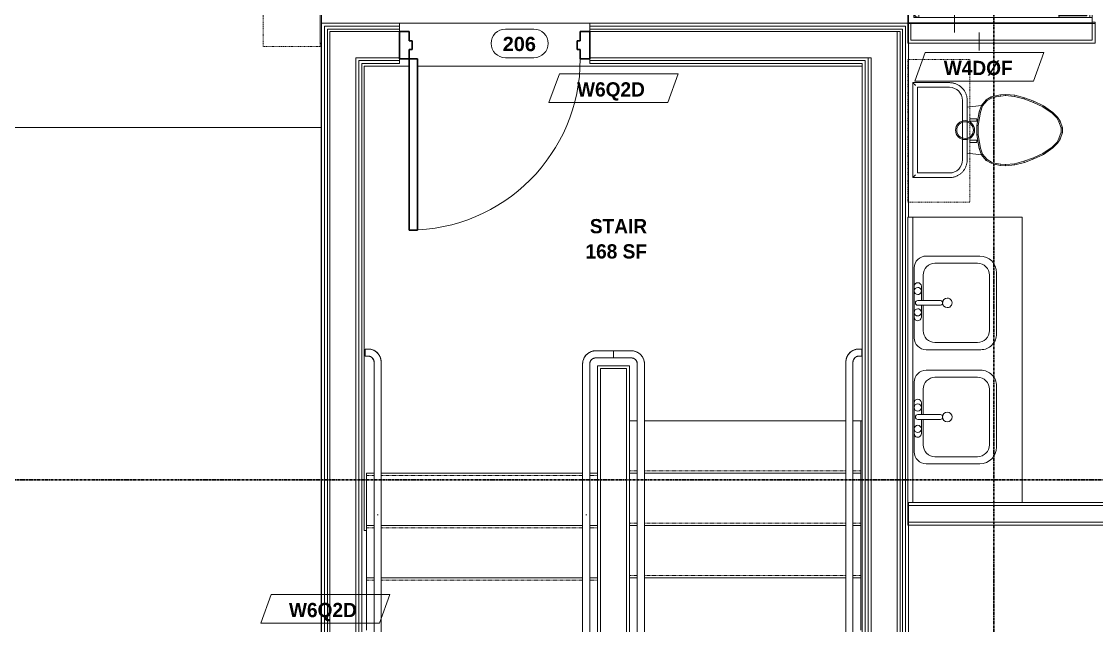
# Model space of a CAD drawing. Header units: inches. Extents: x -4058 to -1781, y 9814 to 12264.
# Drawn here: x -2704.9 to -2478.7, y 10136.6 to 10263.6 of the extents above; entities that cross this region are included whole.
import ezdxf

# ---------------------------------------------------------------- set-up
doc = ezdxf.new("R2010")
doc.units = ezdxf.units.IN
doc.header["$MEASUREMENT"] = 0
for name, pattern in [('Dash', [0.25, 0.125, -0.125]), ('Grid Line 1_2_', [0.875, 0.5, -0.125, 0.125, -0.125]), ('Overhead 1_16_', [0.101562, 0.0625, -0.039062])]:
    doc.linetypes.add(name, pattern=pattern)
for name, color, linetype, lineweight in [('0-1', 7, 'Continuous', 5), ('0-3', 8, 'Continuous', 9), ('A-AREA-IDEN', 2, 'Continuous', 9), ('A-DOOR-1', 7, 'Continuous', 9), ('A-DOOR-2', 10, 'Continuous', 30), ('A-DOOR-FRAM-2', 10, 'Continuous', 30), ('A-DOOR-IDEN', 31, 'Continuous', 9), ('A-FLOR-1', 7, 'Continuous', 9), ('A-FLOR-2', 192, 'Continuous', 9), ('A-FLOR-HRAL-1', 7, 'Continuous', 9), ('A-WALL', 113, 'Continuous', 18), ('A-WALL-2', 250, 'Continuous', 18), ('A-WALL-3', 113, 'Continuous', 9), ('A-WALL-IDEN', 211, 'Continuous', 9), ('I-WALL-1', 7, 'Continuous', 9), ('P-SANR-FIXT', 6, 'Continuous', 9), ('Q-CASE', 31, 'Continuous', 9), ('Q-CASE-1', 31, 'Dash', 9), ('Q-CASE-HDLN', 31, 'Dash', 9), ('S-GRID-1', 1, 'Grid Line 1_2_', 30), ('S-STRS-1', 7, 'Continuous', 9), ('S-STRS-2', 7, 'Overhead 1_16_', 9)]:
    doc.layers.add(name, color=color, linetype=linetype, lineweight=lineweight)
doc.styles.add('Arial_B', font='arialbd.ttf', dxfattribs={"height": 3})
doc.styles.add('Century Gothic_B', font='GOTHICB.TTF', dxfattribs={"height": 3})

# ---------------------------------------------------------------- blocks, each defined once
blk = doc.blocks.new('CTR - 1st Phase - Shell_rvt-1-UNIT PLANS - 2ND FLOOR')
at = {"layer": 'A-FLOR-1'}
blk.add_line((-2625.32, 10263.21), (-2585.32, 10263.21), dxfattribs=at)
blk = doc.blocks.new('Top Rail Type - Top Rail_Internal_-2690864-UNIT PLANS - 2ND FLOOR')
at = {"layer": 'A-FLOR-HRAL-1'}
for p, q in [((-2576.56, 10194.34), (-2580.31, 10194.34)), ((-2580.31, 10193.5), (-2580.31, 10193.68)), ((-2580.31, 10192.84), (-2576.56, 10192.84)), ((-2575.31, 10191.59), (-2575.31, 10180.15)), ((-2573.81, 10180.15), (-2573.81, 10191.59)), ((-2575.31, 10179.5), (-2575.31, 10080.98)), ((-2573.81, 10080.98), (-2573.81, 10179.5))]:
    blk.add_line(p, q, dxfattribs=at)
at = {"layer": 'A-FLOR-HRAL-1', "flags": 128}
for points in [[(-2573.81, 10191.59), (-2573.81, 10191.7), (-2573.82, 10191.81), (-2573.83, 10191.92), (-2573.85, 10192.03), (-2573.87, 10192.14), (-2573.89, 10192.24), (-2573.92, 10192.35), (-2573.95, 10192.45), (-2573.99, 10192.56), (-2574.03, 10192.66), (-2574.07, 10192.76), (-2574.12, 10192.86), (-2574.17, 10192.96), (-2574.23, 10193.05), (-2574.29, 10193.14), (-2574.36, 10193.23), (-2574.42, 10193.32), (-2574.49, 10193.4), (-2574.57, 10193.48), (-2574.65, 10193.56), (-2574.73, 10193.64), (-2574.81, 10193.71), (-2574.9, 10193.78), (-2574.98, 10193.84), (-2575.08, 10193.9), (-2575.17, 10193.96), (-2575.27, 10194.01), (-2575.36, 10194.06), (-2575.46, 10194.11), (-2575.56, 10194.15), (-2575.67, 10194.19), (-2575.77, 10194.22), (-2575.88, 10194.25), (-2575.99, 10194.28), (-2576.09, 10194.3), (-2576.2, 10194.32), (-2576.31, 10194.33), (-2576.42, 10194.34), (-2576.53, 10194.34), (-2576.56, 10194.34)], [(-2576.56, 10192.84), (-2576.51, 10192.84), (-2576.46, 10192.84), (-2576.41, 10192.83), (-2576.36, 10192.82), (-2576.31, 10192.81), (-2576.26, 10192.8), (-2576.22, 10192.79), (-2576.17, 10192.78), (-2576.12, 10192.76), (-2576.07, 10192.74), (-2576.03, 10192.72), (-2575.98, 10192.7), (-2575.94, 10192.67), (-2575.9, 10192.65), (-2575.86, 10192.62), (-2575.81, 10192.59), (-2575.78, 10192.56), (-2575.74, 10192.53), (-2575.7, 10192.5), (-2575.66, 10192.46), (-2575.63, 10192.42), (-2575.6, 10192.39), (-2575.57, 10192.35), (-2575.54, 10192.31), (-2575.51, 10192.26), (-2575.48, 10192.22), (-2575.46, 10192.18), (-2575.44, 10192.13), (-2575.42, 10192.09), (-2575.4, 10192.04), (-2575.38, 10192), (-2575.36, 10191.95), (-2575.35, 10191.9), (-2575.34, 10191.85), (-2575.33, 10191.8), (-2575.32, 10191.75), (-2575.32, 10191.7), (-2575.31, 10191.65), (-2575.31, 10191.6), (-2575.31, 10191.59)], [(-2575.31, 10180.15), (-2575.31, 10180.1), (-2575.31, 10180.05), (-2575.31, 10180), (-2575.31, 10179.96), (-2575.31, 10179.91), (-2575.31, 10179.86), (-2575.31, 10179.81), (-2575.31, 10179.76), (-2575.31, 10179.71), (-2575.31, 10179.67), (-2575.31, 10179.62), (-2575.31, 10179.58), (-2575.31, 10179.53), (-2575.31, 10179.5)], [(-2573.81, 10179.5), (-2573.81, 10179.54), (-2573.81, 10179.59), (-2573.81, 10179.63), (-2573.81, 10179.68), (-2573.81, 10179.72), (-2573.81, 10179.77), (-2573.81, 10179.82), (-2573.81, 10179.87), (-2573.81, 10179.92), (-2573.81, 10179.97), (-2573.81, 10180.02), (-2573.81, 10180.07), (-2573.81, 10180.12), (-2573.81, 10180.15)]]:
    blk.add_lwpolyline(points, dxfattribs=at)
blk = doc.blocks.new('Top Rail Type - Top Rail_Internal_-V2-UNIT PLANS - 2ND FLOOR')
at = {"layer": 'A-FLOR-HRAL-1'}
for p, q in [((-2580.31, 10192.84), (-2580.31, 10194.34)), ((-2576.56, 10194.34), (-2580.31, 10194.34)), ((-2576.56, 10192.84), (-2580.31, 10192.84)), ((-2575.31, 10180.15), (-2575.31, 10191.59)), ((-2573.81, 10180.15), (-2573.81, 10191.59)), ((-2575.31, 10179.11), (-2575.31, 10180.15)), ((-2575.31, 10069.59), (-2575.31, 10179.11)), ((-2573.81, 10179.11), (-2573.81, 10180.15)), ((-2573.81, 10069.59), (-2573.81, 10179.11))]:
    blk.add_line(p, q, dxfattribs=at)
for radius in [2.75, 1.25]:
    blk.add_arc((-2576.56, 10191.59), radius, 0, 90, dxfattribs=at)
blk = doc.blocks.new('Top Rail Type - Top Rail_Internal_-2690866-UNIT PLANS - 2ND FLOOR')
at = {"layer": 'A-FLOR-HRAL-1'}
for p, q in [((-2580.31, 10194.34), (-2584.06, 10194.34)), ((-2584.06, 10192.84), (-2580.31, 10192.84)), ((-2580.31, 10193.68), (-2580.31, 10193.5)), ((-2586.81, 10191.59), (-2586.81, 10180.15)), ((-2585.31, 10180.15), (-2585.31, 10191.59)), ((-2586.81, 10178.72), (-2586.81, 10158.43)), ((-2585.31, 10158.43), (-2585.31, 10178.72))]:
    blk.add_line(p, q, dxfattribs=at)
at = {"layer": 'A-FLOR-HRAL-1', "flags": 128}
for points in [[(-2584.06, 10194.34), (-2584.17, 10194.34), (-2584.28, 10194.33), (-2584.39, 10194.32), (-2584.5, 10194.3), (-2584.61, 10194.28), (-2584.71, 10194.26), (-2584.82, 10194.23), (-2584.93, 10194.2), (-2585.03, 10194.16), (-2585.13, 10194.12), (-2585.23, 10194.08), (-2585.33, 10194.03), (-2585.43, 10193.98), (-2585.52, 10193.92), (-2585.61, 10193.86), (-2585.7, 10193.8), (-2585.79, 10193.73), (-2585.87, 10193.66), (-2585.96, 10193.58), (-2586.03, 10193.51), (-2586.11, 10193.42), (-2586.18, 10193.34), (-2586.25, 10193.26), (-2586.31, 10193.17), (-2586.38, 10193.08), (-2586.43, 10192.98), (-2586.49, 10192.89), (-2586.54, 10192.79), (-2586.58, 10192.69), (-2586.62, 10192.59), (-2586.66, 10192.48), (-2586.7, 10192.38), (-2586.73, 10192.27), (-2586.75, 10192.16), (-2586.77, 10192.06), (-2586.79, 10191.95), (-2586.8, 10191.84), (-2586.81, 10191.73), (-2586.81, 10191.62), (-2586.81, 10191.59)], [(-2585.31, 10191.59), (-2585.31, 10191.64), (-2585.31, 10191.69), (-2585.3, 10191.74), (-2585.3, 10191.79), (-2585.29, 10191.84), (-2585.28, 10191.89), (-2585.26, 10191.93), (-2585.25, 10191.98), (-2585.23, 10192.03), (-2585.21, 10192.08), (-2585.19, 10192.12), (-2585.17, 10192.17), (-2585.15, 10192.21), (-2585.12, 10192.25), (-2585.09, 10192.3), (-2585.06, 10192.34), (-2585.03, 10192.38), (-2585, 10192.41), (-2584.97, 10192.45), (-2584.93, 10192.49), (-2584.9, 10192.52), (-2584.86, 10192.55), (-2584.82, 10192.58), (-2584.78, 10192.61), (-2584.74, 10192.64), (-2584.69, 10192.67), (-2584.65, 10192.69), (-2584.61, 10192.71), (-2584.56, 10192.74), (-2584.51, 10192.75), (-2584.47, 10192.77), (-2584.42, 10192.79), (-2584.37, 10192.8), (-2584.32, 10192.81), (-2584.27, 10192.82), (-2584.22, 10192.83), (-2584.17, 10192.83), (-2584.12, 10192.84), (-2584.07, 10192.84), (-2584.06, 10192.84)], [(-2586.81, 10178.72), (-2586.81, 10178.82), (-2586.81, 10178.91), (-2586.81, 10179.01), (-2586.81, 10179.11), (-2586.81, 10179.22), (-2586.81, 10179.32), (-2586.81, 10179.43), (-2586.81, 10179.53), (-2586.81, 10179.64), (-2586.81, 10179.75), (-2586.81, 10179.86), (-2586.81, 10179.97), (-2586.81, 10180.08), (-2586.81, 10180.15)], [(-2585.31, 10180.15), (-2585.31, 10180.04), (-2585.31, 10179.93), (-2585.31, 10179.82), (-2585.31, 10179.71), (-2585.31, 10179.6), (-2585.31, 10179.5), (-2585.31, 10179.39), (-2585.31, 10179.29), (-2585.31, 10179.18), (-2585.31, 10179.08), (-2585.31, 10178.98), (-2585.31, 10178.88), (-2585.31, 10178.78), (-2585.31, 10178.72)], [(-2585.95, 10159.85), (-2585.98, 10159.86), (-2586.14, 10159.86), (-2586.17, 10159.85)]]:
    blk.add_lwpolyline(points, dxfattribs=at)
blk = doc.blocks.new('Top Rail Type - Top Rail_Internal_-V6-UNIT PLANS - 2ND FLOOR')
at = {"layer": 'A-FLOR-HRAL-1'}
for p, q in [((-2580.31, 10194.34), (-2584.06, 10194.34)), ((-2580.31, 10192.84), (-2584.06, 10192.84)), ((-2580.31, 10192.84), (-2580.31, 10194.34)), ((-2586.81, 10191.59), (-2586.81, 10180.15)), ((-2585.31, 10191.59), (-2585.31, 10180.15)), ((-2586.81, 10180.15), (-2586.81, 10179.11)), ((-2586.81, 10179.11), (-2586.81, 10112.47)), ((-2585.31, 10180.15), (-2585.31, 10179.11)), ((-2585.31, 10179.11), (-2585.31, 10113.17)), ((-2586.81, 10112.47), (-2585.31, 10113.17))]:
    blk.add_line(p, q, dxfattribs=at)
for radius in [2.75, 1.25]:
    blk.add_arc((-2584.06, 10191.59), radius, 90, 180, dxfattribs=at)
blk = doc.blocks.new('Top Rail Type - Top Rail_Internal_-2663437-UNIT PLANS - 2ND FLOOR')
at = {"layer": 'A-FLOR-HRAL-1'}
for p, q in [((-2631.94, 10194.71), (-2632.56, 10194.71)), ((-2632.56, 10193.87), (-2632.56, 10194.06)), ((-2632.56, 10193.21), (-2631.94, 10193.21)), ((-2630.69, 10191.96), (-2630.69, 10180.15)), ((-2629.19, 10180.15), (-2629.19, 10191.96)), ((-2630.69, 10178.72), (-2630.69, 10158.43)), ((-2629.19, 10158.43), (-2629.19, 10178.72))]:
    blk.add_line(p, q, dxfattribs=at)
at = {"layer": 'A-FLOR-HRAL-1', "flags": 128}
for points in [[(-2629.19, 10191.96), (-2629.19, 10192.07), (-2629.2, 10192.18), (-2629.21, 10192.29), (-2629.22, 10192.4), (-2629.24, 10192.51), (-2629.27, 10192.62), (-2629.29, 10192.72), (-2629.33, 10192.83), (-2629.36, 10192.93), (-2629.4, 10193.04), (-2629.45, 10193.14), (-2629.5, 10193.23), (-2629.55, 10193.33), (-2629.61, 10193.43), (-2629.67, 10193.52), (-2629.73, 10193.61), (-2629.8, 10193.69), (-2629.87, 10193.78), (-2629.94, 10193.86), (-2630.02, 10193.94), (-2630.1, 10194.01), (-2630.18, 10194.08), (-2630.27, 10194.15), (-2630.36, 10194.22), (-2630.45, 10194.28), (-2630.54, 10194.34), (-2630.64, 10194.39), (-2630.74, 10194.44), (-2630.84, 10194.49), (-2630.94, 10194.53), (-2631.04, 10194.57), (-2631.15, 10194.6), (-2631.25, 10194.63), (-2631.36, 10194.65), (-2631.47, 10194.67), (-2631.58, 10194.69), (-2631.69, 10194.7), (-2631.8, 10194.71), (-2631.91, 10194.71), (-2631.94, 10194.71)], [(-2631.94, 10193.21), (-2631.89, 10193.21), (-2631.84, 10193.21), (-2631.79, 10193.21), (-2631.74, 10193.2), (-2631.69, 10193.19), (-2631.64, 10193.18), (-2631.59, 10193.17), (-2631.54, 10193.15), (-2631.5, 10193.13), (-2631.45, 10193.12), (-2631.4, 10193.1), (-2631.36, 10193.07), (-2631.32, 10193.05), (-2631.27, 10193.02), (-2631.23, 10193), (-2631.19, 10192.97), (-2631.15, 10192.94), (-2631.11, 10192.9), (-2631.08, 10192.87), (-2631.04, 10192.84), (-2631.01, 10192.8), (-2630.97, 10192.76), (-2630.94, 10192.72), (-2630.91, 10192.68), (-2630.88, 10192.64), (-2630.86, 10192.6), (-2630.83, 10192.55), (-2630.81, 10192.51), (-2630.79, 10192.46), (-2630.77, 10192.42), (-2630.75, 10192.37), (-2630.74, 10192.32), (-2630.73, 10192.27), (-2630.71, 10192.23), (-2630.7, 10192.18), (-2630.7, 10192.13), (-2630.69, 10192.08), (-2630.69, 10192.03), (-2630.69, 10191.98), (-2630.69, 10191.96)], [(-2630.69, 10178.72), (-2630.69, 10178.82), (-2630.69, 10178.91), (-2630.69, 10179.01), (-2630.69, 10179.11), (-2630.69, 10179.22), (-2630.69, 10179.32), (-2630.69, 10179.43), (-2630.69, 10179.53), (-2630.69, 10179.64), (-2630.69, 10179.75), (-2630.69, 10179.86), (-2630.69, 10179.97), (-2630.69, 10180.08), (-2630.69, 10180.15)], [(-2629.19, 10180.15), (-2629.19, 10180.04), (-2629.19, 10179.93), (-2629.19, 10179.82), (-2629.19, 10179.71), (-2629.19, 10179.6), (-2629.19, 10179.5), (-2629.19, 10179.39), (-2629.19, 10179.29), (-2629.19, 10179.18), (-2629.19, 10179.08), (-2629.19, 10178.98), (-2629.19, 10178.88), (-2629.19, 10178.78), (-2629.19, 10178.72)], [(-2629.83, 10159.85), (-2629.86, 10159.86), (-2630.01, 10159.86), (-2630.04, 10159.85)]]:
    blk.add_lwpolyline(points, dxfattribs=at)
blk = doc.blocks.new('Top Rail Type - Top Rail_Internal_-V7-UNIT PLANS - 2ND FLOOR')
at = {"layer": 'A-FLOR-HRAL-1'}
for p, q in [((-2632.56, 10194.71), (-2632.56, 10193.21)), ((-2632.56, 10194.71), (-2631.94, 10194.71)), ((-2632.56, 10193.21), (-2631.94, 10193.21)), ((-2630.69, 10191.96), (-2630.69, 10180.15)), ((-2629.19, 10191.96), (-2629.19, 10180.15)), ((-2630.69, 10180.15), (-2630.69, 10179.11)), ((-2630.69, 10179.11), (-2630.69, 10092.01)), ((-2629.19, 10180.15), (-2629.19, 10179.11)), ((-2629.19, 10179.11), (-2629.19, 10092.71)), ((-2630.69, 10092.01), (-2629.19, 10092.71))]:
    blk.add_line(p, q, dxfattribs=at)
for radius in [2.75, 1.25]:
    blk.add_arc((-2631.94, 10191.96), radius, 0, 90, dxfattribs=at)
blk = doc.blocks.new('HOLLOW METAL - STAIR DOOR 3-0 x 7-0-2683074-UNIT PLANS - 2ND FLOOR')
at = {"layer": 'A-DOOR-1'}
blk.add_arc((18, 3.5), 36, 90, 180, dxfattribs=at)
at = {"layer": 'A-DOOR-2'}
for p, q in [((18, 39.5), (16.25, 39.5)), ((16.25, 39.5), (16.25, 3.5)), ((18, 3.5), (18, 39.5)), ((16.25, 3.5), (18, 3.5))]:
    blk.add_line(p, q, dxfattribs=at)
at = {"layer": 'A-DOOR-FRAM-2'}
for p, q in [((-18, 3.5), (-20, 3.5)), ((-20, 3.5), (-20, -2.25)), ((-18, 1.5625), (-18, 3.5)), ((18, 3.5), (18, 1.5625)), ((20, 3.5), (18, 3.5)), ((20, -2.25), (20, 3.5)), ((-17.375, 1.5625), (-18, 1.5625)), ((-17.375, -0.3125), (-17.375, 1.5625)), ((18, 1.5625), (17.375, 1.5625)), ((17.375, 1.5625), (17.375, -0.3125)), ((-20, -2.25), (-18, -2.25)), ((-18, -2.25), (-18, -0.3125)), ((-18, -0.3125), (-17.375, -0.3125)), ((17.375, -0.3125), (18, -0.3125)), ((18, -0.3125), (18, -2.25)), ((18, -2.25), (20, -2.25))]:
    blk.add_line(p, q, dxfattribs=at)
blk = doc.blocks.new('Top Rail Type - Top Rail_Internal_-2663442-UNIT PLANS - 2ND FLOOR')
at = {"layer": 'A-FLOR-HRAL-1'}
for p, q in [((-2528.06, 10194.71), (-2528.69, 10194.71)), ((-2528.69, 10193.21), (-2528.06, 10193.21)), ((-2528.06, 10194.06), (-2528.06, 10193.87)), ((-2531.44, 10191.96), (-2531.44, 10180.15)), ((-2529.94, 10180.15), (-2529.94, 10191.96)), ((-2531.44, 10179.5), (-2531.44, 10070.46)), ((-2529.94, 10070.46), (-2529.94, 10179.5))]:
    blk.add_line(p, q, dxfattribs=at)
at = {"layer": 'A-FLOR-HRAL-1', "flags": 128}
for points in [[(-2528.69, 10194.71), (-2528.8, 10194.71), (-2528.91, 10194.71), (-2529.02, 10194.69), (-2529.12, 10194.68), (-2529.23, 10194.66), (-2529.34, 10194.64), (-2529.45, 10194.61), (-2529.55, 10194.57), (-2529.65, 10194.54), (-2529.76, 10194.5), (-2529.86, 10194.45), (-2529.96, 10194.4), (-2530.05, 10194.35), (-2530.15, 10194.29), (-2530.24, 10194.23), (-2530.33, 10194.17), (-2530.42, 10194.1), (-2530.5, 10194.03), (-2530.58, 10193.96), (-2530.66, 10193.88), (-2530.73, 10193.8), (-2530.81, 10193.72), (-2530.87, 10193.63), (-2530.94, 10193.54), (-2531, 10193.45), (-2531.06, 10193.36), (-2531.11, 10193.26), (-2531.16, 10193.16), (-2531.21, 10193.06), (-2531.25, 10192.96), (-2531.29, 10192.86), (-2531.32, 10192.75), (-2531.35, 10192.65), (-2531.38, 10192.54), (-2531.4, 10192.43), (-2531.41, 10192.32), (-2531.42, 10192.21), (-2531.43, 10192.1), (-2531.44, 10191.99), (-2531.44, 10191.96)], [(-2529.94, 10191.96), (-2529.94, 10192.01), (-2529.93, 10192.06), (-2529.93, 10192.11), (-2529.92, 10192.16), (-2529.91, 10192.21), (-2529.9, 10192.26), (-2529.89, 10192.31), (-2529.87, 10192.36), (-2529.86, 10192.4), (-2529.84, 10192.45), (-2529.82, 10192.5), (-2529.79, 10192.54), (-2529.77, 10192.59), (-2529.75, 10192.63), (-2529.72, 10192.67), (-2529.69, 10192.71), (-2529.66, 10192.75), (-2529.63, 10192.79), (-2529.59, 10192.83), (-2529.56, 10192.86), (-2529.52, 10192.9), (-2529.48, 10192.93), (-2529.44, 10192.96), (-2529.4, 10192.99), (-2529.36, 10193.02), (-2529.32, 10193.04), (-2529.28, 10193.07), (-2529.23, 10193.09), (-2529.19, 10193.11), (-2529.14, 10193.13), (-2529.09, 10193.15), (-2529.04, 10193.16), (-2529, 10193.18), (-2528.95, 10193.19), (-2528.9, 10193.2), (-2528.85, 10193.2), (-2528.8, 10193.21), (-2528.75, 10193.21), (-2528.7, 10193.21), (-2528.69, 10193.21)], [(-2531.44, 10180.15), (-2531.44, 10180.1), (-2531.44, 10180.05), (-2531.44, 10180), (-2531.44, 10179.96), (-2531.44, 10179.91), (-2531.44, 10179.86), (-2531.44, 10179.81), (-2531.44, 10179.76), (-2531.44, 10179.71), (-2531.44, 10179.67), (-2531.44, 10179.62), (-2531.44, 10179.58), (-2531.44, 10179.53), (-2531.44, 10179.5)], [(-2529.94, 10179.5), (-2529.94, 10179.54), (-2529.94, 10179.59), (-2529.94, 10179.63), (-2529.94, 10179.68), (-2529.94, 10179.72), (-2529.94, 10179.77), (-2529.94, 10179.82), (-2529.94, 10179.87), (-2529.94, 10179.92), (-2529.94, 10179.97), (-2529.94, 10180.02), (-2529.94, 10180.07), (-2529.94, 10180.12), (-2529.94, 10180.15)]]:
    blk.add_lwpolyline(points, dxfattribs=at)
blk = doc.blocks.new('Top Rail Type - Top Rail_Internal_-V11-UNIT PLANS - 2ND FLOOR')
at = {"layer": 'A-FLOR-HRAL-1'}
for p, q in [((-2528.69, 10194.71), (-2528.06, 10194.71)), ((-2528.06, 10194.71), (-2528.06, 10193.21)), ((-2528.69, 10193.21), (-2528.06, 10193.21)), ((-2531.44, 10180.15), (-2531.44, 10191.96)), ((-2529.94, 10180.15), (-2529.94, 10191.96)), ((-2531.44, 10179.11), (-2531.44, 10180.15)), ((-2531.44, 10070.07), (-2531.44, 10179.11)), ((-2529.94, 10179.11), (-2529.94, 10180.15)), ((-2529.94, 10070.07), (-2529.94, 10179.11))]:
    blk.add_line(p, q, dxfattribs=at)
for radius in [2.75, 1.25]:
    blk.add_arc((-2528.69, 10191.96), radius, 90, 180, dxfattribs=at)
blk = doc.blocks.new('CTR - 1st Phase -Stairs _ Elevators_rvt-1-UNIT PLANS - 2ND FLOOR')
at = {"layer": 'A-FLOR-1'}
for p, q in [((-2623.32, 10254.21), (-2632.75, 10254.21)), ((-2632.75, 10254.21), (-2632.75, 10156.59)), ((-2528, 10254.21), (-2621.57, 10254.21)), ((-2576.94, 10179.59), (-2575.31, 10179.59)), ((-2573.81, 10179.59), (-2531.44, 10179.59)), ((-2529.94, 10179.59), (-2528, 10179.59)), ((-2632.75, 10156.59), (-2632.31, 10156.59))]:
    blk.add_line(p, q, dxfattribs=at)
at = {"layer": 'A-WALL-2'}
for p, q in [((-2641.12, 10262.59), (-2625.32, 10262.59)), ((-2641.12, 10261.96), (-2641.12, 10262.59)), ((-2585.32, 10262.59), (-2518.87, 10262.59)), ((-2518.87, 10262.59), (-2518.87, 10261.96)), ((-2641.12, 10254.71), (-2641.12, 10261.96)), ((-2640.5, 10261.96), (-2625.32, 10261.96)), ((-2640.5, 10261.46), (-2640.5, 10261.96)), ((-2640.5, 10254.71), (-2640.5, 10261.46)), ((-2640, 10261.46), (-2625.32, 10261.46)), ((-2640, 10255.96), (-2640, 10261.46)), ((-2585.32, 10261.96), (-2519.5, 10261.96)), ((-2585.32, 10261.46), (-2520.62, 10261.46)), ((-2520.62, 10261.46), (-2520, 10261.46)), ((-2520.62, 10261.46), (-2520, 10261.46)), ((-2520.62, 10261.46), (-2520.62, 10255.96)), ((-2520, 10261.46), (-2520, 10254.71)), ((-2519.5, 10261.96), (-2519.5, 10261.46)), ((-2519.5, 10261.46), (-2519.5, 10254.71)), ((-2518.87, 10261.96), (-2518.87, 10254.71)), ((-2640, 10254.71), (-2640, 10255.96)), ((-2634.5, 10255.96), (-2625.32, 10255.96)), ((-2634.5, 10255.34), (-2634.5, 10255.96)), ((-2585.32, 10255.96), (-2526.75, 10255.96)), ((-2526.75, 10255.96), (-2526.12, 10255.96)), ((-2526.75, 10255.96), (-2526.12, 10255.96)), ((-2526.75, 10255.96), (-2526.75, 10255.34)), ((-2526.12, 10255.96), (-2526.12, 10254.71)), ((-2520.62, 10255.96), (-2520.62, 10254.71)), ((-2641.12, 10254.71), (-2641.12, 10017.09)), ((-2640.5, 10254.71), (-2640.5, 10017.09)), ((-2640, 10254.71), (-2640, 10017.09)), ((-2634.5, 10254.71), (-2634.5, 10255.34)), ((-2634.5, 10254.71), (-2634.5, 10017.09)), ((-2633.87, 10255.34), (-2625.32, 10255.34)), ((-2633.87, 10254.71), (-2633.87, 10255.34)), ((-2633.87, 10254.71), (-2633.87, 10017.09)), ((-2585.32, 10255.34), (-2527.37, 10255.34)), ((-2527.37, 10255.34), (-2527.37, 10254.71)), ((-2527.37, 10254.71), (-2527.37, 10017.09)), ((-2526.75, 10255.34), (-2526.75, 10254.71)), ((-2526.75, 10254.71), (-2526.75, 10017.09)), ((-2526.12, 10254.71), (-2526.12, 10017.09)), ((-2520.62, 10254.71), (-2520.62, 10017.09)), ((-2520, 10254.71), (-2520, 10017.09)), ((-2519.5, 10254.71), (-2519.5, 10017.09)), ((-2518.87, 10254.71), (-2518.87, 10017.09)), ((-2577.56, 10190.59), (-2583.06, 10190.59)), ((-2583.06, 10190.59), (-2583.06, 10070.21)), ((-2577.56, 10190.59), (-2577.56, 10070.21))]:
    blk.add_line(p, q, dxfattribs=at)
at = {"layer": 'I-WALL-1'}
for p, q in [((-2625.32, 10263.21), (-2641.75, 10263.21)), ((-2641.75, 10263.21), (-2641.75, 10262.59)), ((-2641.75, 10262.59), (-2641.75, 10254.71)), ((-2625.32, 10261.46), (-2625.32, 10263.21)), ((-2518.37, 10263.21), (-2585.32, 10263.21)), ((-2585.32, 10263.21), (-2585.32, 10261.46)), ((-2518.25, 10262.59), (-2518.25, 10263.16)), ((-2518.25, 10254.71), (-2518.25, 10262.59)), ((-2625.32, 10254.71), (-2625.32, 10255.71)), ((-2585.32, 10255.71), (-2585.32, 10254.71)), ((-2641.75, 10254.71), (-2641.75, 10017.09)), ((-2633.25, 10254.71), (-2625.32, 10254.71)), ((-2633.25, 10017.09), (-2633.25, 10254.71)), ((-2585.32, 10254.71), (-2528, 10254.71)), ((-2528, 10254.71), (-2528, 10017.09)), ((-2518.25, 10222.41), (-2518.25, 10254.71)), ((-2583.06, 10191.21), (-2583.69, 10191.21)), ((-2583.69, 10191.21), (-2583.69, 10069.59)), ((-2577.56, 10191.21), (-2583.06, 10191.21)), ((-2576.94, 10191.21), (-2577.56, 10191.21)), ((-2576.94, 10069.59), (-2576.94, 10191.21)), ((-2518.25, 10017.09), (-2518.25, 10162.41))]:
    blk.add_line(p, q, dxfattribs=at)
at = {"layer": 'S-STRS-1'}
for p, q in [((-2576.94, 10179.59), (-2575.31, 10179.59)), ((-2573.81, 10179.59), (-2531.44, 10179.59)), ((-2529.94, 10179.59), (-2528.31, 10179.59)), ((-2528.31, 10168.59), (-2528.31, 10179.59)), ((-2630.69, 10168.59), (-2632.31, 10168.59)), ((-2632.31, 10168.59), (-2632.31, 10157.59)), ((-2586.81, 10168.59), (-2629.19, 10168.59)), ((-2583.69, 10168.59), (-2585.31, 10168.59)), ((-2576.94, 10168.59), (-2575.31, 10168.59)), ((-2573.81, 10168.59), (-2531.44, 10168.59)), ((-2529.94, 10168.59), (-2528.31, 10168.59)), ((-2528.31, 10157.59), (-2528.31, 10168.59)), ((-2632.31, 10157.59), (-2632.31, 10146.59)), ((-2630.69, 10157.59), (-2632.31, 10157.59)), ((-2586.81, 10157.59), (-2629.19, 10157.59)), ((-2583.69, 10157.59), (-2585.31, 10157.59)), ((-2576.94, 10157.59), (-2575.31, 10157.59)), ((-2573.81, 10157.59), (-2531.44, 10157.59)), ((-2529.94, 10157.59), (-2528.31, 10157.59)), ((-2528.31, 10146.59), (-2528.31, 10157.59)), ((-2632.31, 10146.59), (-2632.31, 10135.59)), ((-2630.69, 10146.59), (-2632.31, 10146.59)), ((-2586.81, 10146.59), (-2629.19, 10146.59)), ((-2583.69, 10146.59), (-2585.31, 10146.59)), ((-2576.94, 10146.59), (-2575.31, 10146.59)), ((-2573.81, 10146.59), (-2531.44, 10146.59)), ((-2529.94, 10146.59), (-2528.31, 10146.59)), ((-2528.31, 10135.59), (-2528.31, 10146.59))]:
    blk.add_line(p, q, dxfattribs=at)
at = {"layer": 'S-STRS-2'}
for p, q in [((-2630.69, 10168.09), (-2632.31, 10168.09)), ((-2586.81, 10168.09), (-2629.19, 10168.09)), ((-2583.69, 10168.09), (-2585.31, 10168.09)), ((-2576.94, 10169.09), (-2575.31, 10169.09)), ((-2573.81, 10169.09), (-2531.44, 10169.09)), ((-2529.94, 10169.09), (-2528.31, 10169.09)), ((-2630.69, 10157.09), (-2632.31, 10157.09)), ((-2586.81, 10157.09), (-2629.19, 10157.09)), ((-2583.69, 10157.09), (-2585.31, 10157.09)), ((-2576.94, 10158.09), (-2575.31, 10158.09)), ((-2573.81, 10158.09), (-2531.44, 10158.09)), ((-2529.94, 10158.09), (-2528.31, 10158.09)), ((-2576.94, 10147.09), (-2575.31, 10147.09)), ((-2573.81, 10147.09), (-2531.44, 10147.09)), ((-2529.94, 10147.09), (-2528.31, 10147.09)), ((-2630.69, 10146.09), (-2632.31, 10146.09)), ((-2586.81, 10146.09), (-2629.19, 10146.09)), ((-2583.69, 10146.09), (-2585.31, 10146.09))]:
    blk.add_line(p, q, dxfattribs=at)
at = {"layer": '0-3', "rotation": 180}
blk.add_blockref('HOLLOW METAL - STAIR DOOR 3-0 x 7-0-2683074-UNIT PLANS - 2ND FLOOR', (-2605.32, 10259.21), dxfattribs=at)
at = {"layer": '0-3'}
for name in ['Top Rail Type - Top Rail_Internal_-2663437-UNIT PLANS - 2ND FLOOR', 'Top Rail Type - Top Rail_Internal_-V7-UNIT PLANS - 2ND FLOOR', 'Top Rail Type - Top Rail_Internal_-2663442-UNIT PLANS - 2ND FLOOR', 'Top Rail Type - Top Rail_Internal_-V11-UNIT PLANS - 2ND FLOOR', 'Top Rail Type - Top Rail_Internal_-2690864-UNIT PLANS - 2ND FLOOR', 'Top Rail Type - Top Rail_Internal_-V2-UNIT PLANS - 2ND FLOOR', 'Top Rail Type - Top Rail_Internal_-2690866-UNIT PLANS - 2ND FLOOR', 'Top Rail Type - Top Rail_Internal_-V6-UNIT PLANS - 2ND FLOOR']:
    blk.add_blockref(name, (0, 0), dxfattribs=at)
blk = doc.blocks.new('CTR - 1st Phase - Structure_rvt-1-UNIT PLANS - 2ND FLOOR')
at = {"layer": 'S-GRID-1'}
for p, q in [((-2500.32, 9814.03), (-2500.32, 12247.5)), ((-1781.27, 10167.19), (-4041.78, 10167.19))]:
    blk.add_line(p, q, dxfattribs=at)
blk = doc.blocks.new('OD_CW_Upper Cabinet - OD_CW_Upper Cabinet-4366989-UNIT PLANS - 2ND FLOOR')
at = {"layer": 'Q-CASE-HDLN'}
for p, q in [((0.74, -24), (0.74, -12)), ((0.74, -12), (115.86, -12)), ((115.86, -12), (115.86, -24)), ((115.86, -24), (0.74, -24))]:
    blk.add_line(p, q, dxfattribs=at)
blk = doc.blocks.new('M_Sink Vanity-Square - 500 x 440mm-1372835-UNIT PLANS - 2ND FLOOR')
at = {"layer": 'P-SANR-FIXT'}
for p, q in [((-5.72, 10.23), (7.14, 10.23)), ((-5.22, 8.73), (6.46, 8.73)), ((10.46, 6.91), (10.46, -4.59)), ((-9.22, -4.59), (-9.22, 6.73)), ((-7.72, -2.72), (-7.72, 6.23)), ((8.96, 6.23), (8.96, -2.72)), ((0.12, -6.33), (0.12, -1.59)), ((1.12, -6.33), (1.12, -1.59)), ((0.12, -5.22), (-5.22, -5.22)), ((-2.88, -5.59), (0.12, -5.59)), ((6.46, -5.22), (1.12, -5.22)), ((1.12, -5.59), (3.62, -5.59)), ((7.96, -7.09), (-6.72, -7.09)), ((3.62, -7.09), (-2.88, -7.09))]:
    blk.add_line(p, q, dxfattribs=at)
for centre, radius, start, end in [((-5.72, 6.73), 3.5, 90, 180), ((7.14, 6.91), 3.32, 360, 90), ((-5.22, 6.23), 2.5, 90, 180), ((6.46, 6.23), 2.5, 360, 90), ((0.62, -0.13), 1, 360, 180), ((0.62, -0.13), 1, 180, 0), ((0.62, -1.59), 0.5, 360, 180), ((-5.22, -2.72), 2.5, 180, 270), ((6.46, -2.72), 2.5, 270, 360), ((-6.72, -4.59), 2.5, 180, 270), ((-2.88, -6.34), 0.75, 90, 270), ((-1.88, -6.34), 0.75, 360, 180), ((-1.88, -6.34), 0.75, 180, 0), ((0.62, -6.33), 0.5, 180, 0), ((2.62, -6.34), 0.75, 0, 180), ((2.62, -6.34), 0.75, 180, 0), ((3.62, -6.34), 0.75, 270, 90), ((7.96, -4.59), 2.5, 270, 0)]:
    blk.add_arc(centre, radius, start, end, dxfattribs=at)
blk = doc.blocks.new('Toilet-Domestic-3D - Toilet-Domestic-3D-V18-UNIT PLANS - 2ND FLOOR')
at = {"layer": 'P-SANR-FIXT'}
for p, q in [((-9.98, 19.48), (-9.98, 11.75)), ((9.98, 19.48), (-9.98, 19.48)), ((-9.86, 19.36), (-9.98, 19.48)), ((9, 18.5), (-9, 18.5)), ((-9, 18.5), (-9, 11.75)), ((-9, 18.5), (-9, 11.75)), ((9, 18.5), (-9, 18.5)), ((9, 11.75), (9, 18.5)), ((9, 11.75), (9, 18.5)), ((9.98, 19.48), (9.86, 19.36)), ((9.98, 11.75), (9.98, 19.48)), ((-6.25, 9), (6.25, 9)), ((-6.25, 9), (6.25, 9)), ((-6.25, 8.02), (6.25, 8.02)), ((-4.86, 8.02), (-5.21, 5)), ((5.21, 5), (4.86, 8.02)), ((-5.21, 5), (-6.4, 4)), ((-5.08, 4.78), (-6.21, 3.84)), ((-3.84, 5.5), (-5.21, 5)), ((-5.21, 5), (-5.08, 4.78)), ((-3.77, 5.26), (-5.08, 4.78)), ((-1, 6), (-3.84, 5.5)), ((-3.84, 5.5), (-3.77, 5.26)), ((-0.98, 5.75), (-3.77, 5.26)), ((-1, 6), (-0.98, 5.75)), ((1, 6), (-1, 6)), ((0.98, 5.75), (-0.98, 5.75)), ((1, 6), (0.98, 5.75)), ((3.77, 5.26), (0.98, 5.75)), ((3.84, 5.5), (1, 6)), ((3.84, 5.5), (3.77, 5.26)), ((5.08, 4.78), (3.77, 5.26)), ((5.21, 5), (3.84, 5.5)), ((5.21, 5), (5.08, 4.78)), ((6.21, 3.84), (5.08, 4.78)), ((6.4, 4), (5.21, 5)), ((-6.97, 3), (-7.24, 2)), ((-6.73, 2.9), (-6.99, 1.95)), ((-6.4, 4), (-6.97, 3)), ((-6.97, 3), (-6.73, 2.9)), ((-6.21, 3.84), (-6.73, 2.9)), ((-6.21, 3.84), (-6.4, 4)), ((6.4, 4), (6.21, 3.84)), ((6.73, 2.9), (6.21, 3.84)), ((6.97, 3), (6.4, 4)), ((6.97, 3), (6.73, 2.9)), ((6.99, 1.95), (6.73, 2.9)), ((7.24, 2), (6.97, 3)), ((-7.41, 1), (-7.5, 0)), ((-7.24, 2), (-7.41, 1)), ((-7.41, 1), (-7.16, 0.96)), ((-7.16, 0.96), (-7.25, 0)), ((-7.24, 2), (-6.99, 1.95)), ((-6.99, 1.95), (-7.16, 0.96)), ((7.24, 2), (6.99, 1.95)), ((7.16, 0.96), (6.99, 1.95)), ((7.41, 1), (7.16, 0.96)), ((7.25, 0), (7.16, 0.96)), ((7.41, 1), (7.24, 2)), ((7.5, 0), (7.25, 0)), ((7.5, 0), (7.41, 1)), ((-7.5, 0), (-7.25, 0)), ((-7.5, 0), (-7.33, -1.99)), ((-7.33, -1.99), (-7.08, -1.95)), ((-7.33, -1.99), (-6.79, -4)), ((-7.25, 0), (-7.08, -1.95)), ((-7.08, -1.95), (-6.55, -3.92)), ((6.55, -3.92), (7.08, -1.95)), ((6.79, -4), (7.33, -1.99)), ((7.08, -1.95), (7.25, 0)), ((7.33, -1.99), (7.08, -1.95)), ((7.33, -1.99), (7.5, 0)), ((-6.79, -4), (-6.55, -3.92)), ((-6.79, -4), (-6.06, -6)), ((-6.55, -3.92), (-5.83, -5.9)), ((5.83, -5.9), (6.55, -3.92)), ((6.06, -6), (6.79, -4)), ((6.79, -4), (6.55, -3.92)), ((-6.06, -6), (-5.83, -5.9)), ((-6.06, -6), (-5.13, -8)), ((-5.83, -5.9), (-4.91, -7.88)), ((4.91, -7.88), (5.83, -5.9)), ((5.13, -8), (6.06, -6)), ((6.06, -6), (5.83, -5.9)), ((-5.13, -8), (-4.91, -7.88)), ((-5.13, -8), (-3.74, -10)), ((-4.91, -7.88), (-3.55, -9.84)), ((3.55, -9.84), (4.91, -7.88)), ((3.74, -10), (5.13, -8)), ((5.13, -8), (4.91, -7.88)), ((-3.74, -10), (-3.55, -9.84)), ((-3.74, -10), (-2.74, -11)), ((-3.55, -9.84), (-2.59, -10.8)), ((-2.74, -11), (-2.59, -10.8)), ((-2.74, -11), (-1.87, -11.5)), ((-2.59, -10.8), (-1.77, -11.27)), ((-1.87, -11.5), (-1.77, -11.27)), ((-1.77, -11.27), (-0.46, -11.75)), ((0.46, -11.75), (1.77, -11.27)), ((1.77, -11.27), (2.59, -10.8)), ((1.87, -11.5), (1.77, -11.27)), ((1.87, -11.5), (2.74, -11)), ((2.59, -10.8), (3.55, -9.84)), ((2.74, -11), (2.59, -10.8)), ((2.74, -11), (3.74, -10)), ((3.74, -10), (3.55, -9.84)), ((-1.87, -11.5), (-0.5, -12)), ((-0.5, -12), (-0.46, -11.75)), ((-0.5, -12), (0.5, -12)), ((-0.46, -11.75), (0.46, -11.75)), ((0.5, -12), (0.46, -11.75)), ((0.5, -12), (1.87, -11.5))]:
    blk.add_line(p, q, dxfattribs=at)
at = {"layer": 'P-SANR-FIXT', "flags": 128}
for points in [[(-9.98, 11.75), (-9.97, 11.6), (-9.97, 11.45), (-9.95, 11.3), (-9.93, 11.16), (-9.9, 11.01), (-9.87, 10.86), (-9.83, 10.72), (-9.79, 10.58), (-9.74, 10.44), (-9.68, 10.3), (-9.62, 10.16), (-9.56, 10.03), (-9.48, 9.9), (-9.41, 9.77), (-9.33, 9.65), (-9.24, 9.52), (-9.15, 9.41), (-9.05, 9.29), (-8.95, 9.18), (-8.85, 9.08), (-8.74, 8.97), (-8.62, 8.88), (-8.51, 8.78), (-8.39, 8.7), (-8.26, 8.61), (-8.14, 8.54), (-8.01, 8.46), (-7.87, 8.4), (-7.74, 8.33), (-7.6, 8.28), (-7.46, 8.22), (-7.32, 8.18), (-7.17, 8.14), (-7.03, 8.11), (-6.88, 8.08), (-6.74, 8.05), (-6.59, 8.04), (-6.44, 8.03), (-6.29, 8.02), (-6.25, 8.02)], [(6.25, 8.02), (6.4, 8.03), (6.55, 8.03), (6.7, 8.05), (6.84, 8.07), (6.99, 8.1), (7.14, 8.13), (7.28, 8.17), (7.42, 8.21), (7.56, 8.26), (7.7, 8.32), (7.84, 8.38), (7.97, 8.44), (8.1, 8.52), (8.23, 8.59), (8.35, 8.67), (8.48, 8.76), (8.59, 8.85), (8.71, 8.95), (8.82, 9.05), (8.92, 9.15), (9.03, 9.26), (9.12, 9.38), (9.22, 9.49), (9.3, 9.61), (9.39, 9.74), (9.46, 9.86), (9.54, 9.99), (9.6, 10.13), (9.67, 10.26), (9.72, 10.4), (9.78, 10.54), (9.82, 10.68), (9.86, 10.83), (9.89, 10.97), (9.92, 11.12), (9.95, 11.26), (9.96, 11.41), (9.97, 11.56), (9.98, 11.71), (9.98, 11.75)]]:
    blk.add_lwpolyline(points, dxfattribs=at)
at = {"layer": 'P-SANR-FIXT'}
for radius in [2, 1.75]:
    blk.add_circle((0, 8.48), radius, dxfattribs=at)
for centre, start, end in [((-6.25, 11.75), 180, 270), ((-6.25, 11.75), 180, 270), ((6.25, 11.75), 270, 360), ((6.25, 11.75), 270, 360)]:
    blk.add_arc(centre, 2.75, start, end, dxfattribs=at)
for points in [[(-9.98, 19.48), (-9.98, 19.48), (-9.98, 19.48), (-9.98, 19.48)], [(9.98, 19.48), (9.98, 19.48), (9.98, 19.48), (9.98, 19.48)]]:
    blk.add_open_spline(points, degree=3, dxfattribs=at)
for points, knots in [([(-9.37, 18.87), (-9.41, 18.91), (-9.47, 18.97), (-9.55, 19.05), (-9.6, 19.1), (-9.66, 19.16), (-9.71, 19.21), (-9.75, 19.25), (-9.78, 19.28), (-9.8, 19.3), (-9.82, 19.32), (-9.85, 19.35), (-9.86, 19.36), (-9.86, 19.36)], [0, 0, 0, 0, 0.166667, 0.25, 0.333333, 0.416667, 0.5, 0.583333, 0.666667, 0.708333, 0.75, 0.833333, 1, 1, 1, 1]), ([(9.86, 19.36), (9.86, 19.36), (9.85, 19.35), (9.82, 19.32), (9.8, 19.3), (9.78, 19.28), (9.75, 19.25), (9.71, 19.21), (9.66, 19.16), (9.6, 19.1), (9.55, 19.05), (9.47, 18.97), (9.41, 18.91), (9.37, 18.87)], [-1, -1, -1, -1, -0.833333, -0.75, -0.708333, -0.666667, -0.583333, -0.5, -0.416667, -0.333333, -0.25, -0.166667, 0, 0, 0, 0])]:
    blk.add_open_spline(points, degree=3, knots=knots, dxfattribs=at)
blk = doc.blocks.new('Bath Vanity - Bath Vanity 60_-3668790-UNIT PLANS - 2ND FLOOR')
at = {"layer": 'Q-CASE'}
for p, q in [((30.74, 24), (-29.26, 24)), ((-29.26, 24), (-29.26, 1))]:
    blk.add_line(p, q, dxfattribs=at)
blk = doc.blocks.new('BATHROOM MIRROR - BATHROOM MIRROR  60_-3802719-UNIT PLANS - 2ND FLOOR')
at = {"layer": 'Q-CASE'}
for p, q in [((-29.26, -23), (30.74, -23)), ((-29.26, -23), (-29.26, -24)), ((30.74, -24), (-29.26, -24)), ((30.74, -24), (30.74, -23))]:
    blk.add_line(p, q, dxfattribs=at)
blk = doc.blocks.new('300 Series Wall Hung Cabinet_326 - 30_-2909953-UNIT PLANS - 2ND FLOOR')
at = {"layer": 'Q-CASE'}
for p, q in [((-2.01, 14.69), (-2.5, 14.69)), ((-2.5, 14.69), (-2.5, 13.19)), ((-2.01, 13.19), (-2.01, 14.69)), ((2.49, 14.69), (2, 14.69)), ((2, 14.69), (2, 13.19)), ((2.49, 13.19), (2.49, 14.69)), ((-2.01, 13.19), (-2.5, 13.19)), ((2.49, 13.19), (2, 13.19))]:
    blk.add_line(p, q, dxfattribs=at)
at = {"layer": 'Q-CASE-1'}
for p, q in [((-15, 0.19), (-15, 13.19)), ((-15, 13.19), (15, 13.19)), ((15, 13.19), (15, 0.19)), ((15, 0.19), (-15, 0.19))]:
    blk.add_line(p, q, dxfattribs=at)
blk = doc.blocks.new('M_Sink Vanity-Square - 500 x 440mm-1352614-UNIT PLANS - 2ND FLOOR')
at = {"layer": 'P-SANR-FIXT'}
for p, q in [((7.96, 7.09), (-6.72, 7.09)), ((3.62, 7.09), (-2.88, 7.09)), ((-9.22, 4.59), (-9.22, -6.73)), ((0.12, 5.22), (-5.22, 5.22)), ((-2.88, 5.59), (0.12, 5.59)), ((0.12, 6.33), (0.12, 1.59)), ((1.12, 6.33), (1.12, 1.59)), ((1.12, 5.59), (3.62, 5.59)), ((6.46, 5.22), (1.12, 5.22)), ((10.46, -6.91), (10.46, 4.59)), ((-7.72, 2.72), (-7.72, -6.23)), ((8.96, -6.23), (8.96, 2.72)), ((-5.22, -8.73), (6.46, -8.73)), ((-5.72, -10.23), (7.14, -10.23))]:
    blk.add_line(p, q, dxfattribs=at)
for centre, radius, start, end in [((-6.72, 4.59), 2.5, 90, 180), ((-2.88, 6.34), 0.75, 90, 270), ((-1.88, 6.34), 0.75, 360, 180), ((0.62, 6.33), 0.5, 360, 180), ((2.62, 6.34), 0.75, 360, 180), ((3.62, 6.34), 0.75, 270, 90), ((7.96, 4.59), 2.5, 360, 90), ((-5.22, 2.72), 2.5, 90, 180), ((-1.88, 6.34), 0.75, 180, 0), ((2.62, 6.34), 0.75, 180, 360), ((6.46, 2.72), 2.5, 0, 90), ((0.62, 0.13), 1, 360, 180), ((0.62, 0.13), 1, 180, 0), ((0.62, 1.59), 0.5, 180, 0), ((-5.72, -6.73), 3.5, 180, 270), ((-5.22, -6.23), 2.5, 180, 270), ((6.46, -6.23), 2.5, 270, 0), ((7.14, -6.91), 3.32, 270, 0)]:
    blk.add_arc(centre, radius, start, end, dxfattribs=at)
blk = doc.blocks.new('The Shower - The Shower-4050272-UNIT PLANS - 2ND FLOOR')
at = {"layer": 'P-SANR-FIXT'}
for p, q in [((0, -0.5), (38.5, -0.5)), ((0, -39.25), (0, -0.5)), ((0.12, -39.25), (0.12, -0.63)), ((0.12, -0.63), (38.38, -0.63)), ((1.25, -39.25), (1.25, -1.75)), ((1.25, -1.75), (37.25, -1.75)), ((1.38, -2.26), (1.37, -2.28)), ((1.42, -2.2), (1.4, -2.23)), ((1.58, -2.01), (1.51, -2.08)), ((1.73, -1.9), (1.7, -1.92)), ((2.01, -1.78), (1.93, -1.8)), ((36.25, -1.77), (2.25, -1.77)), ((36.25, -1.77), (36.25, -1.75)), ((36.57, -1.8), (36.49, -1.78)), ((36.8, -1.92), (36.77, -1.9)), ((36.99, -2.08), (36.92, -2.01)), ((37.1, -2.23), (37.08, -2.2)), ((37.13, -2.28), (37.12, -2.26)), ((37.25, -1.75), (37.25, -17.52)), ((38.38, -0.63), (38.38, -39.25)), ((38.5, -0.5), (38.5, -39.25)), ((1.3, -2.43), (1.28, -2.51)), ((2.2, -32.27), (2.2, -2.75)), ((36.25, -2.7), (2.25, -2.7)), ((36.3, -18.11), (36.3, -2.75)), ((37.22, -2.51), (37.2, -2.43)), ((36.3, -32.27), (36.3, -18.89)), ((37.25, -19.48), (37.25, -39.25)), ((1.62, -32.27), (1.62, -38.13)), ((36.75, -32.38), (1.75, -32.38)), ((1.75, -32.38), (1.75, -38)), ((2.2, -32.27), (36.3, -32.27)), ((36.75, -38), (36.75, -32.38)), ((36.88, -38.13), (36.88, -32.27)), ((1.62, -38.13), (36.88, -38.13)), ((1.75, -38), (36.75, -38)), ((0.12, -39.25), (0, -39.25)), ((0.12, -39.25), (1.25, -39.25)), ((1.25, -38.75), (37.25, -38.75)), ((1.25, -39.25), (1.25, -38.75)), ((37.25, -39.25), (1.25, -39.25)), ((37.25, -38.75), (37.25, -39.25)), ((37.25, -39.25), (38.38, -39.25)), ((38.5, -39.25), (38.38, -39.25))]:
    blk.add_line(p, q, dxfattribs=at)
for centre, radius, start, end in [((2.25, -2.75), 1, 90, 180), ((36.25, -2.75), 1, 0, 90), ((2.2, -35.56), 0.125, 0, 180), ((2.2, -35.56), 0.125, 180, 0), ((36.3, -35.56), 0.125, 0, 180), ((36.3, -35.56), 0.125, 180, 0)]:
    blk.add_arc(centre, radius, start, end, dxfattribs=at)
for centre, major_axis, start_param, end_param in [((2.2, -32.28), (0.95, 0), 1.570796, 3.141593), ((36.3, -32.28), (-0.95, 0), 3.141593, 4.712389)]:
    blk.add_ellipse(centre, major_axis=major_axis, ratio=0.019505, start_param=start_param, end_param=end_param, dxfattribs=at)
for points, knots in [([(2.25, -1.77), (2.19, -1.77), (2.06, -1.78), (1.8, -1.86), (1.53, -2.04), (1.34, -2.32), (1.26, -2.57), (1.25, -2.7), (1.25, -2.77)], [-0.001856, -0.001856, -0.001856, -0.001856, 0.123376, 0.248608, 0.499072, 0.749536, 0.874768, 1, 1, 1, 1]), ([(1.38, -2.25), (1.41, -2.21), (1.47, -2.12), (1.55, -2.04), (1.59, -2)], [-0.666048, -0.666048, -0.666048, -0.666048, -0.5714286, -0.4597287, -0.4597287, -0.4597287, -0.4597287]), ([(1.75, -1.88), (1.77, -1.87), (1.86, -1.82), (2.03, -1.77), (2.17, -1.75), (2.25, -1.75)], [-0.332096, -0.332096, -0.332096, -0.332096, -0.2857143, -0.1428571, 0, 0, 0, 0]), ([(36.25, -1.75), (36.31, -1.75), (36.42, -1.76), (36.59, -1.8), (36.7, -1.85), (36.75, -1.88)], [-1, -1, -1, -1, -0.8928571, -0.7857143, -0.6665409, -0.6665409, -0.6665409, -0.6665409]), ([(37.25, -2.77), (37.25, -2.7), (37.24, -2.57), (37.16, -2.32), (36.98, -2.04), (36.7, -1.86), (36.45, -1.78), (36.32, -1.77), (36.25, -1.77)], [-0.001856, -0.001856, -0.001856, -0.001856, 0.123376, 0.248608, 0.499072, 0.749536, 0.874768, 1, 1, 1, 1]), ([(36.75, -1.88), (36.79, -1.91), (36.89, -1.97), (36.97, -2.05), (37.01, -2.11)], [-0.666048, -0.666048, -0.666048, -0.666048, -0.5714286, -0.4462442, -0.4462442, -0.4462442, -0.4462442]), ([(37.12, -2.25), (37.13, -2.27), (37.16, -2.33), (37.18, -2.38), (37.19, -2.42)], [-0.332096, -0.332096, -0.332096, -0.332096, -0.2857143, -0.2167295, -0.2167295, -0.2167295, -0.2167295]), ([(2.25, -2.7), (2.24, -2.7), (2.24, -2.7), (2.23, -2.7), (2.22, -2.71), (2.22, -2.71), (2.21, -2.72), (2.21, -2.73), (2.2, -2.74), (2.2, -2.74), (2.2, -2.75), (2.2, -2.75)], [-1, -1, -1, -1, -0.833333, -0.75, -0.666667, -0.583333, -0.416667, -0.333333, -0.208333, -0.083333, 0, 0, 0, 0]), ([(36.3, -2.75), (36.3, -2.74), (36.3, -2.74), (36.3, -2.73), (36.29, -2.72), (36.29, -2.72), (36.28, -2.71), (36.27, -2.71), (36.26, -2.7), (36.26, -2.7), (36.25, -2.7), (36.25, -2.7)], [-1, -1, -1, -1, -0.833333, -0.75, -0.666667, -0.583333, -0.416667, -0.333333, -0.208333, -0.083333, 0, 0, 0, 0])]:
    blk.add_open_spline(points, degree=3, knots=knots, dxfattribs=at)
for points in [[(1.35, -2.32), (1.36, -2.3), (1.37, -2.27), (1.38, -2.25)], [(1.63, -1.97), (1.67, -1.94), (1.71, -1.91), (1.75, -1.88)], [(36.25, -2.7), (36.25, -2.62), (36.25, -2.45), (36.25, -2.22), (36.25, -2.03), (36.25, -1.88), (36.25, -1.82), (36.25, -1.8)], [(37.05, -2.15), (37.07, -2.18), (37.09, -2.21), (37.12, -2.25)], [(1.25, -2.75), (1.25, -2.74), (1.25, -2.72), (1.25, -2.71)], [(2.2, -2.75), (2.12, -2.75), (1.95, -2.75), (1.72, -2.75), (1.52, -2.76), (1.37, -2.76), (1.27, -2.76), (1.25, -2.77), (1.25, -2.77)], [(37.25, -2.67), (37.25, -2.7), (37.25, -2.72), (37.25, -2.75)]]:
    blk.add_open_spline(points, degree=3, dxfattribs=at)
blk = doc.blocks.new('Casework 26 - Casework 26-4367959-UNIT PLANS - 2ND FLOOR')
at = {"layer": 'Q-CASE'}
for p, q in [((-2641.82, 10241.29), (-2641.82, 10259.04)), ((-2749.2, 10241.29), (-2641.82, 10241.29))]:
    blk.add_line(p, q, dxfattribs=at)
blk = doc.blocks.new('Walls 4 - Walls 1-4371451-UNIT PLANS - 2ND FLOOR')
at = {"layer": 'A-WALL-3'}
for p, q in [((-2775, 10727.33), (-2775, 10612.33)), ((-2774.75, 10727.33), (-2775, 10727.33)), ((-2774.75, 10612.33), (-2774.75, 10727.33)), ((-2775, 10612.33), (-2774.75, 10612.33))]:
    blk.add_line(p, q, dxfattribs=at)
blk = doc.blocks.new('Wall Tag - Arch Wall-3956453-UNIT PLANS - 2ND FLOOR')
at = {"layer": 'A-WALL-IDEN'}
for p, q in [((-0.3561, 0.0937), (-0.4244, -0.0937)), ((0.4244, 0.0937), (-0.3561, 0.0937)), ((0.3561, -0.0937), (0.4244, 0.0937)), ((-0.4244, -0.0937), (0.3561, -0.0937))]:
    blk.add_line(p, q, dxfattribs=at)
blk = doc.blocks.new('Door Tag - Mark - Instance-4122133-UNIT PLANS - 2ND FLOOR')
at = {"layer": 'A-DOOR-IDEN'}
for p, q in [((0.09375, 0.09375), (-0.09375, 0.09375)), ((-0.09375, -0.09375), (0.09375, -0.09375))]:
    blk.add_line(p, q, dxfattribs=at)
for centre, start, end in [((-0.09375, 0), 90, 270), ((0.09375, 0), 270, 90)]:
    blk.add_arc(centre, 0.09375, start, end, dxfattribs=at)

msp = doc.modelspace()

# ---------------------------------------------------------------- linework, layer by layer
at = {"layer": 'A-FLOR-2'}
for p, q in [((-2641.82, 10017.71), (-2641.82, 10241.29)), ((-2494.37, 10222.41), (-2494.37, 10162.41))]:
    msp.add_line(p, q, dxfattribs=at)
at = {"layer": 'A-WALL'}
for p, q in [((-2517.75, 10263.16), (-2517.75, 10259.66)), ((-2479.62, 10263.16), (-2479, 10263.16)), ((-2479.62, 10259.66), (-2479.62, 10263.16)), ((-2479.62, 10259.66), (-2517.75, 10259.66)), ((-2447.37, 10161.79), (-2518.37, 10161.79)), ((-2440.5, 10158.29), (-2518.37, 10158.29))]:
    msp.add_line(p, q, dxfattribs=at)
at = {"layer": 'A-WALL-3'}
for p, q in [((-2518.37, 10263.16), (-2518.37, 10259.04)), ((-2479, 10263.41), (-2479.62, 10263.41)), ((-2479, 10259.04), (-2479, 10263.41)), ((-2518.37, 10259.04), (-2479, 10259.04)), ((-2518.37, 10162.41), (-2518.37, 10157.66)), ((-2448, 10162.41), (-2517.37, 10162.41)), ((-2518.37, 10157.66), (-2443.25, 10157.66))]:
    msp.add_line(p, q, dxfattribs=at)
at = {"layer": 'A-WALL-IDEN'}
for p, q in [((-2508.6, 10261.23), (-2508.6, 10278.37)), ((-2503.37, 10261.23), (-2503.37, 10257.47))]:
    msp.add_line(p, q, dxfattribs=at)

# ---------------------------------------------------------------- block references
at = {"layer": '0-1'}
for name in ['CTR - 1st Phase - Structure_rvt-1-UNIT PLANS - 2ND FLOOR', 'CTR - 1st Phase - Shell_rvt-1-UNIT PLANS - 2ND FLOOR', 'CTR - 1st Phase -Stairs _ Elevators_rvt-1-UNIT PLANS - 2ND FLOOR']:
    msp.add_blockref(name, (0, 0), dxfattribs=at)
at = {"layer": 'A-DOOR-IDEN', "xscale": 31.99999999999999, "yscale": 31.99999999999999, "zscale": 31.99999999999999}
msp.add_blockref('Door Tag - Mark - Instance-4122133-UNIT PLANS - 2ND FLOOR', (-2600.07, 10258.96), dxfattribs=at)
at = {"layer": 'A-WALL-3'}
msp.add_blockref('Walls 4 - Walls 1-4371451-UNIT PLANS - 2ND FLOOR', (133, -353.29), dxfattribs=at)
at = {"layer": 'A-WALL-IDEN', "xscale": 31.99999999999999, "yscale": 31.99999999999999, "zscale": 31.99999999999999}
for p in [(-2503.37, 10254.05), (-2580.31, 10249.55), (-2640.92, 10140.09)]:
    msp.add_blockref('Wall Tag - Arch Wall-3956453-UNIT PLANS - 2ND FLOOR', p, dxfattribs=at)
at = {"layer": 'P-SANR-FIXT'}
for name, p, rotation in [('The Shower - The Shower-4050272-UNIT PLANS - 2ND FLOOR', (-2518.87, 10263.16), 89.99999999991975), ('Toilet-Domestic-3D - Toilet-Domestic-3D-V18-UNIT PLANS - 2ND FLOOR', (-2497.89, 10240.73), 90.00000000028187), ('M_Sink Vanity-Square - 500 x 440mm-1372835-UNIT PLANS - 2ND FLOOR', (-2509.97, 10205.03), 270.000000000199), ('M_Sink Vanity-Square - 500 x 440mm-1352614-UNIT PLANS - 2ND FLOOR', (-2509.97, 10179.8), 90.00000000001694)]:
    msp.add_blockref(name, p, dxfattribs=dict(at, rotation=rotation))
at = {"layer": 'Q-CASE'}
msp.add_blockref('Casework 26 - Casework 26-4367959-UNIT PLANS - 2ND FLOOR', (0, 0), dxfattribs=at)
for name, p, rotation in [('OD_CW_Upper Cabinet - OD_CW_Upper Cabinet-4366989-UNIT PLANS - 2ND FLOOR', (-2666.01, 10257.55), 90.00000000000365), ('300 Series Wall Hung Cabinet_326 - 30_-2909953-UNIT PLANS - 2ND FLOOR', (-2518.56, 10240.6), 270.0000000001445), ('BATHROOM MIRROR - BATHROOM MIRROR  60_-3802719-UNIT PLANS - 2ND FLOOR', (-2494.37, 10193.15), 270.0000000001077), ('Bath Vanity - Bath Vanity 60_-3668790-UNIT PLANS - 2ND FLOOR', (-2518.37, 10193.15), 270.0000000001856)]:
    msp.add_blockref(name, p, dxfattribs=dict(at, rotation=rotation))

# ---------------------------------------------------------------- texts
at = {"layer": 'A-AREA-IDEN', "char_height": 3, "attachment_point": 1, "style": 'Century Gothic_B'}
for s, insert, width in [('STAIR', (-2585.29, 10222.04), 13.13), ('168 SF', (-2586.21, 10216.74), 15.352)]:
    msp.add_mtext(s, dxfattribs=dict(at, insert=insert, width=width))
at = {"layer": 'A-DOOR-IDEN', "insert": (-2603.63, 10260.34), "char_height": 3, "width": 8.484, "attachment_point": 1, "style": 'Arial_B'}
msp.add_mtext('206', dxfattribs=at)
at = {"layer": 'A-WALL-IDEN', "char_height": 3, "attachment_point": 1, "style": 'Century Gothic_B'}
for s, insert, width in [('W4DØF', (-2510.84, 10255.3), 17.978), ('W6Q2D', (-2587.99, 10250.79), 18.483), ('W6Q2D', (-2648.59, 10141.34), 18.483)]:
    msp.add_mtext(s, dxfattribs=dict(at, insert=insert, width=width))

doc.saveas('drawing.dxf')
